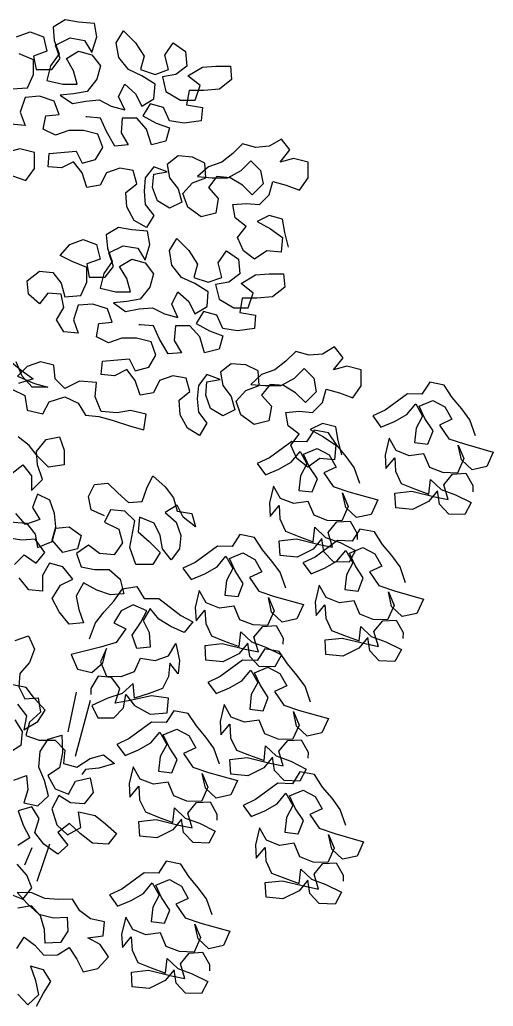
# Model space of a CAD drawing. Extents: x 90 to 2311, y 5396 to 8755.
# Drawn here: x 1508 to 2311, y 6905 to 8577 of the extents above; entities that cross this region are included whole.
import ezdxf

# ---------------------------------------------------------------- set-up
doc = ezdxf.new("R2010")
doc.units = 0
doc.header["$LTSCALE"] = 150
doc.layers.get('0').update_dxf_attribs({"linetype": 'CONTINUOUS'})

msp = doc.modelspace()

# ---------------------------------------------------------------- linework, layer by layer
at = {"color": 0}
for p, q in [((1590.7, 7370.5), (1604.5, 7437.5)), ((1627.5, 7423.7), (1602.4, 7328.6)), ((1517.1, 7145.1), (1529.5, 7174.3)), ((1558.9, 7180.1), (1537.3, 7116.9))]:
    msp.add_line(p, q, dxfattribs=at)
for points in [[(1503.1, 8548.3), (1525.8, 8556.5), (1548.4, 8548.3), (1554.6, 8523.5), (1531.9, 8515.3), (1536, 8492.7), (1562.8, 8492.6), (1577.2, 8511.2), (1569, 8533.8), (1593.7, 8546.2), (1618.4, 8542), (1630.8, 8521.4), (1639, 8548.2), (1634.9, 8570.8), (1608.1, 8572.9), (1585.5, 8577.1), (1564.9, 8564.7), (1566.9, 8542.1), (1575.1, 8519.4), (1560.7, 8498.8), (1554.5, 8474.1), (1581.3, 8467.9), (1606, 8467.9), (1599.8, 8490.5), (1587.5, 8511.1), (1608.1, 8523.5), (1630.8, 8517.3), (1645.1, 8498.7), (1639, 8476.1), (1622.5, 8455.5), (1599.8, 8451.4), (1577.1, 8449.4), (1597.7, 8434.9), (1620.4, 8439), (1643, 8441.1), (1663.6, 8430.8), (1686.3, 8424.6), (1676, 8447.2), (1686.3, 8467.8), (1704.8, 8451.3), (1715.1, 8430.7), (1735.7, 8443.1), (1737.8, 8467.8), (1715.2, 8482.2), (1692.5, 8492.5), (1676.1, 8513.1), (1672, 8537.8), (1684.3, 8558.4), (1704.9, 8537.8), (1719.3, 8515.1), (1713.1, 8492.5), (1737.8, 8484.2), (1760.5, 8492.5), (1754.3, 8517.2), (1768.7, 8537.8), (1789.3, 8523.3), (1791.4, 8498.6), (1772.8, 8484.2), (1750.2, 8480.1), (1756.3, 8455.4), (1781, 8441), (1805.7, 8440.9), (1814, 8465.6), (1793.4, 8482.1), (1818.1, 8496.5), (1840.8, 8498.6), (1865.5, 8498.5), (1867.5, 8475.9), (1846.9, 8459.4), (1820.2, 8457.4), (1795.4, 8457.4), (1791.3, 8432.7), (1818.1, 8428.6), (1816, 8405.9), (1787.2, 8401.8), (1762.4, 8406), (1752.2, 8428.6), (1729.5, 8434.8), (1717.1, 8414.2), (1739.8, 8401.9), (1762.4, 8393.6), (1756.2, 8371), (1731.5, 8364.8), (1723.3, 8391.6), (1706.8, 8410.1), (1682.1, 8410.2), (1680.1, 8385.4), (1692.4, 8364.8), (1669.7, 8362.8), (1655.3, 8387.5), (1645.1, 8410.2), (1622.4, 8412.3), (1620.4, 8412.3)], [(1494.8, 8459.8), (1521.6, 8461.8), (1531.9, 8484.4), (1531.9, 8509.1), (1507.2, 8519.5)], [(1964.1, 8191.6), (1957.9, 8216.3), (1953.8, 8239), (1931.2, 8245.2), (1910.6, 8234.9), (1933.2, 8222.5), (1953.8, 8208.1), (1951.7, 8183.4), (1927, 8185.5), (1906.4, 8171.1), (1887.9, 8185.5), (1877.6, 8208.2), (1892, 8226.7), (1873.5, 8241.1), (1869.4, 8263.8), (1892.1, 8265.8), (1914.7, 8263.7), (1931.2, 8280.2), (1937.4, 8302.8), (1960, 8296.6), (1982.7, 8288.4), (1997.1, 8309), (1997.2, 8335.7), (1972.4, 8341.9), (1949.8, 8335.8), (1966.3, 8356.4), (1951.9, 8374.9), (1931.3, 8362.6), (1908.6, 8360.5), (1886, 8366.7), (1869.5, 8350.3), (1850.9, 8335.9), (1828.3, 8327.6), (1809.7, 8311.2), (1834.4, 8309.1), (1861.2, 8309.1), (1883.9, 8321.4), (1900.4, 8337.9), (1916.8, 8321.4), (1920.9, 8298.7), (1902.4, 8280.2), (1885.9, 8296.7), (1865.3, 8309.1), (1842.7, 8311.2), (1828.2, 8292.6), (1844.7, 8274.1), (1840.6, 8249.4), (1815.8, 8243.2), (1793.2, 8259.7), (1785, 8282.4), (1801.5, 8300.9), (1824.1, 8309.1), (1822.1, 8333.8), (1801.5, 8344.1), (1776.8, 8346.2), (1758.3, 8331.8), (1762.4, 8309.2), (1776.8, 8290.6), (1782.9, 8268), (1762.3, 8257.7), (1741.7, 8270.1), (1733.5, 8292.7), (1735.6, 8315.4), (1758.2, 8319.5), (1735.6, 8327.7), (1721.2, 8309.2), (1719.1, 8286.6), (1721.1, 8263.9), (1735.5, 8245.4), (1723.2, 8224.8), (1702.6, 8237.1), (1690.2, 8259.8), (1688.2, 8284.5), (1706.7, 8298.9), (1700.6, 8321.6), (1677.9, 8325.7), (1655.3, 8317.5), (1645, 8296.9), (1622.3, 8292.8), (1614.1, 8317.5), (1599.7, 8336.1), (1579.1, 8325.8), (1556.4, 8327.9), (1558.5, 8350.5), (1603.8, 8354.6), (1614.1, 8334), (1636.8, 8340.2), (1649.1, 8360.8), (1640.9, 8383.4), (1616.2, 8389.6), (1591.5, 8389.6), (1568.8, 8381.4), (1548.3, 8391.7), (1552.4, 8414.4), (1575.1, 8416.4), (1566.8, 8439.1), (1542.1, 8447.4), (1517.4, 8445.3), (1509.2, 8420.6), (1517.4, 8397.9), (1492.7, 8400)], [(1496.2, 8312.8), (1518.9, 8304.6), (1533.3, 8325.2), (1533.4, 8351.9), (1508.6, 8358.1), (1486, 8352)], [(2054.3, 7839.6), (2048.1, 7864.3), (2044, 7887), (2021.4, 7893.1), (2000.8, 7882.9), (2023.4, 7870.5), (2044, 7856.1), (2041.9, 7831.3), (2017.2, 7833.4), (1996.6, 7819), (1978.1, 7833.5), (1967.8, 7856.1), (1982.2, 7874.7), (1963.7, 7889.1), (1959.6, 7911.7), (1982.3, 7913.8), (2004.9, 7911.7), (2021.4, 7928.2), (2027.6, 7950.8), (2050.2, 7944.6), (2072.9, 7936.3), (2087.3, 7956.9), (2087.3, 7983.7), (2062.6, 7989.9), (2040, 7983.7), (2056.5, 8004.3), (2042.1, 8022.9), (2021.5, 8010.5), (1998.8, 8008.5), (1976.2, 8014.7), (1959.7, 7998.2), (1941.1, 7983.8), (1918.5, 7975.6), (1899.9, 7959.2), (1924.6, 7957.1), (1951.4, 7957.1), (1974.1, 7969.4), (1990.6, 7985.8), (2007, 7969.4), (2011.1, 7946.7), (1992.6, 7928.2), (1976.1, 7944.7), (1955.5, 7957), (1932.9, 7959.1), (1918.4, 7940.6), (1934.9, 7922.1), (1930.8, 7897.4), (1906, 7891.2), (1883.4, 7907.7), (1875.2, 7930.4), (1891.7, 7948.9), (1914.3, 7957.1), (1912.3, 7981.8), (1891.7, 7992.1), (1867, 7994.2), (1848.5, 7979.8), (1852.6, 7957.1), (1866.9, 7938.6), (1873.1, 7915.9), (1852.5, 7905.7), (1831.9, 7918), (1823.7, 7940.7), (1825.8, 7963.3), (1848.4, 7967.4), (1825.8, 7975.7), (1811.4, 7957.2), (1809.3, 7934.5), (1811.3, 7911.9), (1825.7, 7893.3), (1813.3, 7872.7), (1792.8, 7885.1), (1780.4, 7907.8), (1778.4, 7932.5), (1796.9, 7946.9), (1790.8, 7969.6), (1768.1, 7973.7), (1745.5, 7965.5), (1735.2, 7944.9), (1712.5, 7940.8), (1704.3, 7965.5), (1689.9, 7984.1), (1669.3, 7973.8), (1646.6, 7975.9), (1648.7, 7998.5), (1694, 8002.6), (1704.3, 7982), (1727, 7988.1), (1739.3, 8008.7), (1731.1, 8031.4), (1706.4, 8037.6), (1681.7, 8037.6), (1659, 8029.4), (1638.5, 8039.7), (1642.6, 8062.4), (1665.2, 8064.4), (1657, 8087.1), (1632.3, 8095.3), (1607.6, 8093.3), (1599.4, 8068.6), (1607.6, 8045.9), (1582.9, 8048), (1570.5, 8068.6), (1582.9, 8089.2), (1578.8, 8111.8), (1556.1, 8113.9), (1541.7, 8095.4), (1523.2, 8111.9), (1521.2, 8134.6), (1541.8, 8151), (1564.4, 8148.9), (1578.8, 8130.4), (1585, 8107.7), (1611.7, 8109.8), (1622.1, 8132.4), (1622.1, 8157.1), (1597.4, 8167.4), (1576.8, 8177.7), (1593.3, 8196.3), (1616, 8204.5), (1638.6, 8196.2), (1644.8, 8171.5), (1622.1, 8163.3), (1626.2, 8140.6), (1653, 8140.6), (1667.4, 8159.1), (1659.2, 8181.8), (1683.9, 8194.1), (1708.6, 8190), (1720.9, 8169.4), (1729.2, 8196.1), (1725.1, 8218.8), (1698.3, 8220.9), (1675.7, 8225), (1655.1, 8212.7), (1657.1, 8190), (1665.3, 8167.4), (1650.9, 8146.8), (1644.7, 8122.1), (1671.5, 8115.9), (1696.2, 8115.9), (1690, 8138.5), (1677.7, 8159.1), (1698.3, 8171.5), (1720.9, 8165.3), (1735.3, 8146.7), (1729.1, 8124.1), (1712.6, 8103.5), (1690, 8099.4), (1667.3, 8097.3), (1687.9, 8082.9), (1710.6, 8087), (1733.2, 8089.1), (1753.8, 8078.7), (1776.5, 8072.5), (1766.2, 8095.2), (1776.5, 8115.8), (1795, 8099.3), (1805.3, 8078.7), (1825.9, 8091), (1828, 8115.7), (1805.3, 8130.2), (1782.7, 8140.5), (1766.2, 8161.1), (1762.1, 8185.8), (1774.5, 8206.4), (1795.1, 8185.8), (1809.5, 8163.1), (1803.3, 8140.5), (1828, 8132.2), (1850.7, 8140.4), (1844.5, 8165.1), (1858.9, 8185.7), (1879.5, 8171.3), (1881.6, 8146.6), (1863, 8132.2), (1840.4, 8128.1), (1846.5, 8103.4), (1871.2, 8088.9), (1895.9, 8088.9), (1904.2, 8113.6), (1883.6, 8130.1), (1908.3, 8144.5), (1931, 8146.5), (1955.7, 8146.5), (1957.7, 8123.9), (1937.1, 8107.4), (1910.3, 8105.4), (1885.6, 8105.4), (1881.5, 8080.7), (1908.3, 8076.5), (1906.2, 8053.9), (1877.3, 8049.8), (1852.6, 8053.9), (1842.4, 8076.6), (1819.7, 8082.8), (1807.3, 8062.2), (1830, 8049.8), (1852.6, 8041.6), (1846.4, 8018.9), (1821.7, 8012.8), (1813.5, 8039.6), (1797, 8058.1), (1772.3, 8058.1), (1770.2, 8033.4), (1782.6, 8012.8), (1759.9, 8010.8), (1745.5, 8035.5), (1735.3, 8058.2), (1712.6, 8060.2), (1710.5, 8060.2)], [(1488, 8001.8), (1510.7, 7983.2), (1531.2, 7968.8), (1506.5, 7960.6)], [(1496.2, 7950.3), (1516.8, 7940), (1520.9, 7915.2), (1547.7, 7909), (1558, 7929.6), (1584.8, 7937.8), (1607.4, 7927.5), (1619.7, 7906.9), (1642.4, 7904.8), (1665, 7898.6), (1695.9, 7888.3), (1718.6, 7882.1), (1722.7, 7908.9), (1695.9, 7915.1), (1673.3, 7911), (1646.5, 7913.1), (1636.2, 7937.8), (1638.3, 7962.5), (1609.5, 7964.6), (1584.8, 7952.2), (1568.3, 7968.7), (1566.3, 7991.4), (1543.6, 7997.6), (1521, 7989.4), (1504.5, 7972.9), (1533.3, 7960.5), (1555.9, 7954.3), (1529.2, 7954.4), (1512.7, 7972.9), (1502.4, 7997.6)], [(2281, 7871.9), (2271.5, 7899), (2257.6, 7917.9), (2241.7, 7936.9), (2227.8, 7957.9), (2203.3, 7962.7), (2190.3, 7942.5), (2165.6, 7943.2), (2127.7, 7915.5), (2106.9, 7905.8), (2120.7, 7886.8), (2143.7, 7896.5), (2164.6, 7908.2), (2179.6, 7926.3), (2191.3, 7905.4), (2180.4, 7885.1), (2177.7, 7860.5), (2200.3, 7857.8), (2209.1, 7880.2), (2195.3, 7901.2), (2185.6, 7922), (2208.6, 7931.7), (2228.8, 7920.8), (2240.6, 7899.9), (2219.7, 7890.2), (2235.6, 7867.1), (2262.1, 7858.1), (2311.1, 7844.3), (2300.1, 7819.9), (2275.3, 7814.4), (2257.2, 7831.4), (2251.7, 7856.3), (2261.4, 7833.4), (2250.4, 7808.9), (2225.7, 7809.7), (2203.3, 7818.5), (2193.6, 7841.5), (2168.8, 7838.1), (2146.4, 7846.9), (2134.6, 7867.9), (2127.6, 7839.2), (2129, 7816.5), (2144, 7834.6), (2145.4, 7811.9), (2155.1, 7791.1), (2177.5, 7782.2), (2202, 7773.2), (2204.7, 7797.9), (2222.8, 7780.9), (2247.3, 7772), (2273.7, 7758.8), (2262.8, 7738.5), (2236, 7739.3), (2220, 7756.2), (2216.6, 7779), (2201.6, 7760.9), (2174.4, 7747.2), (2145.7, 7750.1), (2144.3, 7774.9), (2173.3, 7778.2), (2212.1, 7768.8), (2234.7, 7764.1), (2227.1, 7789), (2242.1, 7807.1), (2264.8, 7808.5), (2276.5, 7787.6), (2276.3, 7777.3)], [(2085, 7791), (2075.5, 7818), (2061.6, 7836.9), (2045.7, 7855.9), (2031.9, 7876.9), (2007.3, 7881.8), (1994.3, 7861.5), (1969.6, 7862.2), (1931.8, 7834.5), (1910.9, 7824.8), (1924.8, 7805.8), (1947.7, 7815.5), (1968.6, 7827.2), (1983.6, 7845.4), (1995.3, 7824.4), (1984.5, 7804.1), (1981.7, 7779.5), (2004.3, 7776.8), (2013.2, 7799.2), (1999.3, 7820.2), (1989.6, 7841.1), (2012.6, 7850.7), (2032.9, 7839.8), (2044.6, 7818.9), (2023.8, 7809.2), (2039.6, 7786.1), (2066.1, 7777.1), (2115.2, 7763.3), (2104.2, 7738.9), (2079.3, 7733.4), (2061.2, 7750.4), (2055.8, 7775.3), (2065.4, 7752.4), (2054.4, 7728), (2029.7, 7728.7), (2007.3, 7737.5), (1997.6, 7760.5), (1972.8, 7757.1), (1950.4, 7766), (1938.7, 7786.9), (1931.7, 7758.2), (1933.1, 7735.5), (1948, 7753.7), (1949.4, 7731), (1959.1, 7710.1), (1981.5, 7701.2), (2006, 7692.3), (2008.8, 7716.9), (2026.8, 7699.9), (2051.3, 7691), (2077.7, 7677.9), (2066.8, 7657.6), (2040.1, 7658.3), (2024.1, 7675.3), (2020.6, 7698), (2005.6, 7679.9), (1978.5, 7666.3), (1949.7, 7669.1), (1948.4, 7693.9), (1977.3, 7697.2), (2016.2, 7687.8), (2038.7, 7683.1), (2031.2, 7708), (2046.1, 7726.1), (2068.8, 7727.5), (2080.6, 7706.6), (2080.3, 7696.3)], [(1495.4, 7808.4), (1513.9, 7822.8), (1528.3, 7804.2), (1528.3, 7779.5), (1546.8, 7798), (1538.6, 7822.8), (1536.6, 7845.4), (1553.1, 7866), (1575.7, 7870.1), (1583.9, 7847.4), (1583.9, 7822.7), (1557.1, 7818.6), (1538.6, 7837.2), (1524.2, 7855.7), (1505.7, 7870.1)], [(1651.8, 7736.2), (1629.2, 7746.5), (1625.1, 7769.1), (1635.4, 7789.7), (1658, 7791.8), (1674.5, 7775.3), (1693, 7758.8), (1715.7, 7760.8), (1723.9, 7783.5), (1734.2, 7804), (1754.8, 7785.5), (1769.2, 7766.9), (1775.4, 7744.3), (1800.1, 7740.1), (1806.2, 7717.5), (1785.7, 7734), (1775.4, 7754.6), (1754.8, 7742.2), (1773.3, 7725.7), (1781.5, 7703.1), (1779.4, 7680.4), (1765, 7661.9), (1750.6, 7680.5), (1746.5, 7703.1), (1736.2, 7723.7), (1711.5, 7734), (1709.4, 7709.3), (1728, 7692.8), (1746.5, 7674.3), (1734.1, 7653.7), (1705.3, 7653.7), (1695, 7682.6), (1703.3, 7727.9), (1686.8, 7744.4), (1662.1, 7746.4), (1651.8, 7725.9), (1676.5, 7713.5), (1682.7, 7690.8), (1668.2, 7670.2), (1643.5, 7672.3), (1625, 7686.8), (1604.4, 7672.4), (1612.6, 7649.7), (1635.2, 7645.6), (1660, 7645.5), (1678.5, 7629), (1684.6, 7604.3), (1662, 7602.3), (1639.3, 7610.5), (1616.7, 7622.9), (1604.3, 7600.3), (1608.4, 7577.6), (1616.6, 7555), (1591.9, 7552.9), (1575.5, 7573.5), (1563.1, 7596.2), (1577.6, 7618.8), (1598.2, 7629.1), (1581.7, 7649.7), (1559.1, 7655.9), (1546.7, 7635.3), (1546.7, 7608.6), (1524, 7610.7), (1507.6, 7631.3)], [(1491.2, 7726), (1520, 7723.9), (1534.4, 7705.4), (1538.5, 7682.7), (1563.2, 7693), (1569.4, 7715.6), (1592.1, 7717.7), (1612.6, 7703.2), (1606.4, 7680.6), (1581.7, 7674.4), (1563.2, 7695.1), (1569.4, 7717.7), (1567.4, 7740.4), (1559.2, 7763), (1538.6, 7773.3), (1530.3, 7750.7), (1542.7, 7730.1), (1517.9, 7721.9), (1501.5, 7740.4)], [(2162.6, 7623.1), (2153.1, 7650.1), (2139.2, 7669), (2123.3, 7688), (2109.5, 7709), (2084.9, 7713.9), (2071.9, 7693.6), (2047.2, 7694.3), (2009.4, 7666.6), (1988.5, 7656.9), (2002.4, 7637.9), (2025.3, 7647.6), (2046.2, 7659.3), (2061.2, 7677.5), (2072.9, 7656.5), (2062.1, 7636.2), (2059.3, 7611.6), (2081.9, 7608.9), (2090.8, 7631.3), (2076.9, 7652.3), (2067.2, 7673.2), (2090.2, 7682.8), (2110.5, 7671.9), (2122.2, 7651), (2101.3, 7641.3), (2117.2, 7618.2), (2143.7, 7609.2), (2192.7, 7595.4), (2181.8, 7571), (2156.9, 7565.5), (2138.8, 7582.5), (2133.3, 7607.4), (2143, 7584.5), (2132, 7560.1), (2107.3, 7560.8), (2084.9, 7569.6), (2075.2, 7592.6), (2050.4, 7589.2), (2028, 7598.1), (2016.2, 7619), (2009.2, 7590.3), (2010.7, 7567.6), (2025.6, 7585.8), (2027, 7563.1), (2036.7, 7542.2), (2059.1, 7533.3), (2083.6, 7524.4), (2086.4, 7549), (2104.4, 7532), (2128.9, 7523.1), (2155.3, 7509.9), (2144.4, 7489.7), (2117.6, 7490.4), (2101.6, 7507.4), (2098.2, 7530.1), (2083.2, 7512), (2056.1, 7498.4), (2027.3, 7501.2), (2026, 7526), (2054.9, 7529.3), (2093.8, 7519.9), (2116.3, 7515.2), (2108.8, 7540.1), (2123.7, 7558.2), (2146.4, 7559.6), (2158.2, 7538.7), (2157.9, 7528.4)], [(1499.3, 7653.9), (1515.8, 7670.4), (1536.4, 7655.9), (1550.8, 7674.5), (1534.4, 7697.1), (1511.7, 7695.1), (1487, 7699.2)], [(1959.2, 7613.7), (1949.7, 7640.7), (1935.8, 7659.7), (1919.9, 7678.7), (1906.1, 7699.7), (1881.5, 7704.5), (1868.5, 7684.2), (1843.8, 7684.9), (1806, 7657.2), (1785.1, 7647.5), (1799, 7628.5), (1821.9, 7638.2), (1842.8, 7650), (1857.8, 7668.1), (1869.5, 7647.1), (1858.7, 7626.8), (1855.9, 7602.2), (1878.5, 7599.5), (1887.4, 7621.9), (1873.5, 7642.9), (1863.8, 7663.8), (1886.8, 7673.4), (1907.1, 7662.5), (1918.8, 7641.6), (1898, 7631.9), (1913.8, 7608.8), (1940.3, 7599.8), (1989.4, 7586), (1978.4, 7561.6), (1953.5, 7556.1), (1935.4, 7573.1), (1929.9, 7598), (1939.6, 7575.1), (1928.6, 7550.7), (1903.9, 7551.4), (1881.5, 7560.3), (1871.8, 7583.2), (1847, 7579.8), (1824.6, 7588.7), (1812.8, 7609.6), (1805.9, 7581), (1807.3, 7558.3), (1822.2, 7576.4), (1823.6, 7553.7), (1833.3, 7532.8), (1855.7, 7523.9), (1880.2, 7515), (1883, 7539.6), (1901, 7522.6), (1925.5, 7513.7), (1951.9, 7500.6), (1941, 7480.3), (1914.2, 7481), (1898.3, 7498), (1894.8, 7520.7), (1879.8, 7502.6), (1852.7, 7489), (1823.9, 7491.9), (1822.6, 7516.6), (1851.5, 7519.9), (1890.4, 7510.6), (1912.9, 7505.8), (1905.4, 7530.7), (1920.3, 7548.9), (1943, 7550.3), (1954.8, 7529.3), (1954.5, 7519)], [(1626.7, 7528.2), (1637.1, 7555), (1651.5, 7573.5), (1668, 7592), (1682.4, 7612.6), (1707.1, 7616.7), (1719.5, 7596.1), (1744.2, 7596.1), (1781.2, 7567.2), (1801.8, 7556.9), (1787.4, 7538.4), (1764.7, 7548.7), (1744.1, 7561.1), (1729.7, 7579.6), (1717.4, 7559), (1727.7, 7538.4), (1729.7, 7513.7), (1707, 7511.7), (1698.8, 7534.3), (1713.3, 7554.9), (1723.6, 7575.5), (1700.9, 7585.8), (1680.3, 7575.5), (1667.9, 7555), (1688.5, 7544.6), (1672, 7522), (1645.3, 7513.8), (1595.8, 7501.5), (1606.1, 7476.8), (1630.8, 7470.6), (1649.3, 7487), (1655.6, 7511.7), (1645.2, 7489.1), (1655.5, 7464.4), (1680.2, 7464.3), (1702.9, 7472.5), (1713.2, 7495.2), (1737.9, 7491.1), (1760.6, 7499.3), (1772.9, 7519.8), (1779.1, 7491), (1777, 7468.4), (1762.6, 7486.9), (1760.5, 7464.3), (1750.2, 7443.7), (1727.6, 7435.5), (1702.8, 7427.2), (1700.8, 7452), (1682.3, 7435.5), (1657.5, 7427.3), (1630.7, 7415), (1641, 7394.3), (1667.8, 7394.3), (1684.3, 7410.8), (1688.4, 7433.4), (1702.8, 7414.9), (1729.6, 7400.4), (1758.4, 7402.5), (1760.5, 7427.2), (1731.7, 7431.3), (1692.5, 7423.1), (1669.9, 7419), (1678.1, 7443.7), (1663.7, 7462.3), (1641.1, 7464.4), (1628.7, 7443.8), (1628.7, 7433.5)], [(1500.5, 7524.9), (1523.1, 7533.2), (1533.4, 7510.5), (1525.1, 7487.9), (1508.6, 7469.3), (1506.6, 7446.7), (1516.8, 7426.1), (1539.5, 7428.1), (1543.6, 7403.4), (1525, 7386.9), (1518.8, 7364.3), (1541.5, 7356), (1568.3, 7356), (1584.7, 7339.5), (1582.6, 7316.9), (1605.3, 7310.7), (1628, 7325.1), (1650.6, 7331.2), (1669.1, 7316.8), (1642.4, 7308.6), (1619.7, 7306.5), (1613.5, 7298.3)], [(2001.5, 7420.4), (1992, 7447.5), (1978.1, 7466.4), (1962.2, 7485.4), (1948.3, 7506.4), (1923.8, 7511.2), (1910.8, 7491), (1886.1, 7491.7), (1848.2, 7463.9), (1827.4, 7454.2), (1841.2, 7435.3), (1864.2, 7444.9), (1885.1, 7456.7), (1900.1, 7474.8), (1911.8, 7453.9), (1900.9, 7433.6), (1898.2, 7409), (1920.8, 7406.2), (1929.6, 7428.7), (1915.8, 7449.7), (1906.1, 7470.5), (1929.1, 7480.2), (1949.3, 7469.3), (1961.1, 7448.4), (1940.2, 7438.7), (1956.1, 7415.5), (1982.6, 7406.5), (2031.6, 7392.8), (2020.6, 7368.4), (1995.8, 7362.9), (1977.7, 7379.9), (1972.2, 7404.8), (1981.9, 7381.8), (1970.9, 7357.4), (1946.2, 7358.1), (1923.8, 7367), (1914.1, 7390), (1889.3, 7386.5), (1866.9, 7395.4), (1855.1, 7416.4), (1848.1, 7387.7), (1849.5, 7365), (1864.5, 7383.1), (1865.9, 7360.4), (1875.6, 7339.5), (1898, 7330.7), (1922.5, 7321.7), (1925.2, 7346.4), (1943.3, 7329.4), (1967.8, 7320.4), (1994.2, 7307.3), (1983.3, 7287), (1956.5, 7287.8), (1940.5, 7304.7), (1937.1, 7327.5), (1922.1, 7309.4), (1894.9, 7295.7), (1866.2, 7298.6), (1864.8, 7323.4), (1893.8, 7326.7), (1932.6, 7317.3), (1955.2, 7312.6), (1947.6, 7337.5), (1962.6, 7355.6), (1985.3, 7357), (1997.1, 7336.1), (1996.8, 7325.8)], [(1504.6, 7417), (1520, 7397.2), (1515.1, 7373.7), (1539.3, 7387.8), (1551.6, 7407.2), (1533.4, 7426.9), (1519.5, 7445.3), (1496, 7450.2)], [(1847.2, 7315.3), (1837.7, 7342.4), (1823.8, 7361.3), (1807.8, 7380.3), (1794, 7401.3), (1769.4, 7406.1), (1756.5, 7385.9), (1731.8, 7386.6), (1693.9, 7358.8), (1673, 7349.1), (1686.9, 7330.2), (1709.9, 7339.8), (1730.8, 7351.6), (1745.7, 7369.7), (1757.5, 7348.8), (1746.6, 7328.5), (1743.9, 7303.9), (1766.4, 7301.1), (1775.3, 7323.6), (1761.5, 7344.6), (1751.8, 7365.4), (1774.7, 7375.1), (1795, 7364.2), (1806.8, 7343.3), (1785.9, 7333.6), (1801.7, 7310.4), (1828.3, 7301.4), (1877.3, 7287.7), (1866.3, 7263.3), (1841.4, 7257.8), (1823.4, 7274.8), (1817.9, 7299.7), (1827.5, 7276.7), (1816.5, 7252.3), (1791.8, 7253), (1769.4, 7261.9), (1759.8, 7284.9), (1735, 7281.4), (1712.6, 7290.3), (1700.8, 7311.3), (1693.8, 7282.6), (1695.2, 7259.9), (1710.2, 7278), (1711.6, 7255.3), (1721.3, 7234.5), (1743.7, 7225.6), (1768.1, 7216.6), (1770.9, 7241.3), (1789, 7224.3), (1813.4, 7215.3), (1839.8, 7202.2), (1829, 7181.9), (1802.2, 7182.7), (1786.2, 7199.6), (1782.7, 7222.4), (1767.8, 7204.3), (1740.6, 7190.6), (1711.9, 7193.5), (1710.5, 7218.3), (1739.4, 7221.6), (1778.3, 7212.2), (1800.8, 7207.5), (1793.3, 7232.4), (1808.3, 7250.5), (1831, 7251.9), (1842.7, 7231), (1842.4, 7220.7)], [(1499.8, 7390.6), (1512.3, 7370.7), (1510.3, 7347.3), (1490.4, 7334.8)], [(1498.1, 7288.5), (1519.6, 7296.6), (1522.1, 7272), (1515.6, 7249.8), (1539.2, 7244.9), (1557.4, 7261.7), (1550.6, 7287.7), (1540.9, 7310.6), (1542.8, 7336.9), (1556.5, 7357.8), (1579.6, 7364.6), (1580.7, 7335.5), (1576, 7309.1), (1556, 7296.6), (1568.6, 7273.8), (1590.8, 7264.5), (1603.1, 7286.8), (1627.6, 7292.2), (1633, 7267.6), (1617.7, 7248.1), (1594.3, 7250.1), (1574.9, 7262.4), (1562.7, 7240.1), (1571, 7212.7), (1589.2, 7195.9), (1612, 7208.5), (1608.1, 7234.6), (1636, 7228.4), (1654, 7214.5), (1672.2, 7197.8), (1658.3, 7179.7), (1632, 7181.6), (1611, 7198.3), (1592.8, 7215), (1573, 7199.7), (1589.9, 7178.5), (1573, 7163.2), (1549, 7179.8), (1533.7, 7199.5), (1541.5, 7223.2), (1529, 7243.1), (1506, 7236.3), (1514.2, 7211.9), (1525.3, 7190.5), (1505.4, 7178)], [(2061.2, 7211.8), (2051.7, 7238.9), (2037.8, 7257.8), (2021.8, 7276.8), (2008, 7297.8), (1983.4, 7302.6), (1970.5, 7282.4), (1945.8, 7283.1), (1907.9, 7255.4), (1887, 7245.6), (1900.9, 7226.7), (1923.9, 7236.4), (1944.8, 7248.1), (1959.7, 7266.2), (1971.5, 7245.3), (1960.6, 7225), (1957.9, 7200.4), (1980.4, 7197.7), (1989.3, 7220.1), (1975.5, 7241.1), (1965.8, 7261.9), (1988.7, 7271.6), (2009, 7260.7), (2020.8, 7239.8), (1999.9, 7230.1), (2015.7, 7207), (2042.3, 7198), (2091.3, 7184.2), (2080.3, 7159.8), (2055.4, 7154.3), (2037.4, 7171.3), (2031.9, 7196.2), (2041.5, 7173.3), (2030.6, 7148.8), (2005.8, 7149.5), (1983.4, 7158.4), (1973.8, 7181.4), (1949, 7178), (1926.6, 7186.8), (1914.8, 7207.8), (1907.8, 7179.1), (1909.2, 7156.4), (1924.2, 7174.5), (1925.6, 7151.8), (1935.3, 7131), (1957.7, 7122.1), (1982.1, 7113.1), (1984.9, 7137.8), (2003, 7120.8), (2027.4, 7111.8), (2053.8, 7098.7), (2043, 7078.4), (2016.2, 7079.2), (2000.2, 7096.1), (1996.7, 7118.9), (1981.8, 7100.8), (1954.6, 7087.1), (1925.9, 7090), (1924.5, 7114.8), (1953.4, 7118.1), (1992.3, 7108.7), (2014.8, 7104), (2007.3, 7128.9), (2022.3, 7147), (2045, 7148.4), (2056.7, 7127.5), (2056.4, 7117.2)], [(1491.2, 7095.8), (1513.4, 7086.5), (1528.7, 7106.1), (1520.5, 7127.6), (1503.8, 7145.9)], [(1834.5, 7060.2), (1825, 7087.2), (1811.1, 7106.1), (1795.2, 7125.1), (1781.4, 7146.1), (1756.8, 7151), (1743.8, 7130.7), (1719.1, 7131.4), (1681.3, 7103.7), (1660.4, 7094), (1674.3, 7075), (1697.2, 7084.7), (1718.1, 7096.4), (1733.1, 7114.6), (1744.8, 7093.6), (1734, 7073.3), (1731.2, 7048.7), (1753.8, 7046), (1762.7, 7068.4), (1748.8, 7089.4), (1739.1, 7110.3), (1762.1, 7119.9), (1782.4, 7109), (1794.1, 7088.1), (1773.2, 7078.4), (1789.1, 7055.3), (1815.6, 7046.3), (1864.6, 7032.5), (1853.6, 7008.1), (1828.8, 7002.6), (1810.7, 7019.6), (1805.2, 7044.5), (1814.9, 7021.6), (1803.9, 6997.2), (1779.2, 6997.9), (1756.8, 7006.7), (1747.1, 7029.7), (1722.3, 7026.3), (1699.9, 7035.2), (1688.1, 7056.1), (1681.1, 7027.4), (1682.6, 7004.7), (1697.5, 7022.9), (1698.9, 7000.2), (1708.6, 6979.3), (1731, 6970.4), (1755.5, 6961.5), (1758.3, 6986.1), (1776.3, 6969.1), (1800.8, 6960.2), (1827.2, 6947.1), (1816.3, 6926.8), (1789.5, 6927.5), (1773.5, 6944.5), (1770.1, 6967.2), (1755.1, 6949.1), (1728, 6935.5), (1699.2, 6938.3), (1697.8, 6963.1), (1726.8, 6966.4), (1765.7, 6957), (1788.2, 6952.3), (1780.7, 6977.2), (1795.6, 6995.3), (1818.3, 6996.8), (1830.1, 6975.8), (1829.8, 6965.5)], [(1503.6, 7003.1), (1516, 7022.5), (1534, 7008.6), (1549.2, 6991.8), (1572.5, 6992.7), (1592.4, 7005.1), (1604.9, 6985.2), (1615.9, 6963.8), (1640.5, 6969.2), (1658.7, 6988.8), (1644.7, 7010.1), (1623.9, 7021), (1649.9, 7024.9), (1651.9, 7048.3), (1628.4, 7053.2), (1610.4, 7067.1), (1597.9, 7087), (1574.6, 7086), (1551.2, 7088), (1529, 7097.3), (1504.2, 7097.8), (1521, 7079.5), (1540.6, 7061.4), (1565.7, 7055.1), (1588.9, 7056), (1589.9, 7032.7), (1577.5, 7013.3), (1551.3, 7012.3), (1550.4, 7035.5), (1543.7, 7058.6), (1528.4, 7075.5), (1505.3, 7071.6)], [(1536.7, 6905.3), (1548.9, 6927.6), (1561.2, 6947.1), (1548.8, 6967), (1526.7, 6973.4), (1534.9, 6948.9), (1540.3, 6924.4), (1522, 6907.6), (1505.2, 6925.9)]]:
    msp.add_lwpolyline(points, dxfattribs=at)

doc.saveas('drawing.dxf')
